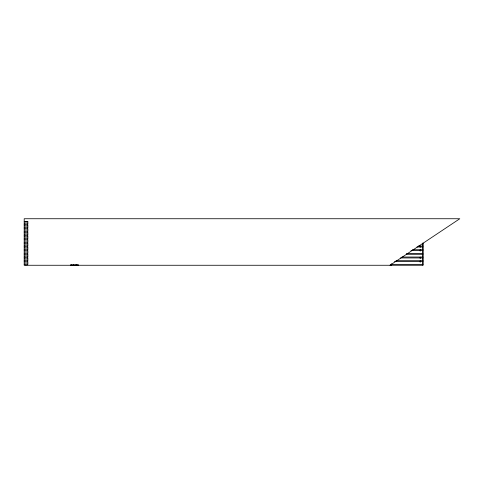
<?xml version="1.0" encoding="UTF-8"?>
<svg xmlns="http://www.w3.org/2000/svg" width="484" height="484" viewBox="0 0 484 484"><rect width="100%" height="100%" fill="white"/><g stroke="black" fill="none" stroke-linecap="round" stroke-linejoin="round"><path stroke-width="0.73" d="M390.007 265.262L459.8 218.738L24.2 218.738L24.2 265.262L422.925 265.262L422.925 242.944M24.2 221.369L27.86 221.369L27.86 224.11L26.941 224.11M24.2 224.11L25.114 224.11M24.2 225.024L25.114 225.024M26.941 225.024L27.86 225.024L27.86 227.77L26.941 227.77M24.2 227.77L25.114 227.77M24.2 228.684L25.114 228.684M26.941 228.684L27.86 228.684L27.86 231.431L26.941 231.431M24.2 231.431L25.114 231.431M24.2 232.344L25.114 232.344M26.941 232.344L27.86 232.344L27.86 235.085L26.941 235.085M24.2 235.085L25.114 235.085M24.2 235.998L25.114 235.998M26.941 235.998L27.86 235.998L27.86 238.745L26.941 238.745M24.2 238.745L25.114 238.745M24.2 239.659L25.114 239.659M26.941 239.659L27.86 239.659L27.86 242.405L26.941 242.405M24.2 242.405L25.114 242.405M24.2 243.319L25.114 243.319M26.941 243.319L27.86 243.319L27.86 246.06L26.941 246.06M24.2 246.06L25.114 246.06M418.436 246.06L422.925 246.06M24.2 246.973L25.114 246.973M26.941 246.973L27.86 246.973L27.86 249.72L26.941 249.72M416.942 246.973L422.925 246.973M24.2 249.72L25.114 249.72M412.453 249.72L422.925 249.72M24.2 250.633L25.114 250.633M26.941 250.633L27.86 250.633L27.86 253.374L26.941 253.374M410.952 250.633L422.925 250.633M24.2 253.374L25.114 253.374M406.463 253.374L422.925 253.374M24.2 254.294L25.114 254.294M26.941 254.294L27.86 254.294L27.86 257.034L26.941 257.034M406.463 254.294L422.925 254.294M24.2 257.034L25.114 257.034M401.974 257.034L422.925 257.034M24.2 257.948L25.114 257.948M26.941 257.948L27.86 257.948L27.86 260.695L26.941 260.695M400.48 257.948L422.925 257.948M24.2 260.695L25.114 260.695M395.991 260.695L422.925 260.695M24.2 261.608L25.114 261.608M26.941 261.608L27.86 261.608L27.86 264.349L26.941 264.349M394.496 261.608L422.925 261.608M24.2 264.349L25.114 264.349M390.751 264.349L422.925 264.349M422.925 243.319L422.925 265.262M420.185 245.92L420.185 247.409M420.185 249.641L420.185 251.129M420.185 257.083L420.185 258.571M420.185 260.803L420.185 262.292M391.374 263.78L391.374 265.262M78.487 264.808L78.487 265.262M77.966 264.808L77.936 265.262M77.422 264.808L77.422 265.262M76.212 264.808L76.212 265.262M76.121 264.808L76.121 265.262M76.067 264.808L76.067 265.262M75.564 264.808L75.564 265.262M74.046 264.808L74.046 265.262M73.901 264.808L73.919 265.262M73.586 264.808L73.586 265.262M73.399 264.808L73.399 265.262M72.14 264.808L72.14 265.262M72.031 264.808L72.007 265.262M71.904 264.808L71.904 265.262M71.832 264.808L71.832 265.262M70.966 264.808L70.966 265.262M70.513 264.808L70.513 265.262M26.941 221.369L26.941 265.262M25.114 221.369L25.114 265.262M77.016 265.262L77.016 264.808L76.962 265.262M74.893 265.262L74.893 264.808L74.869 265.262"/></g></svg>
